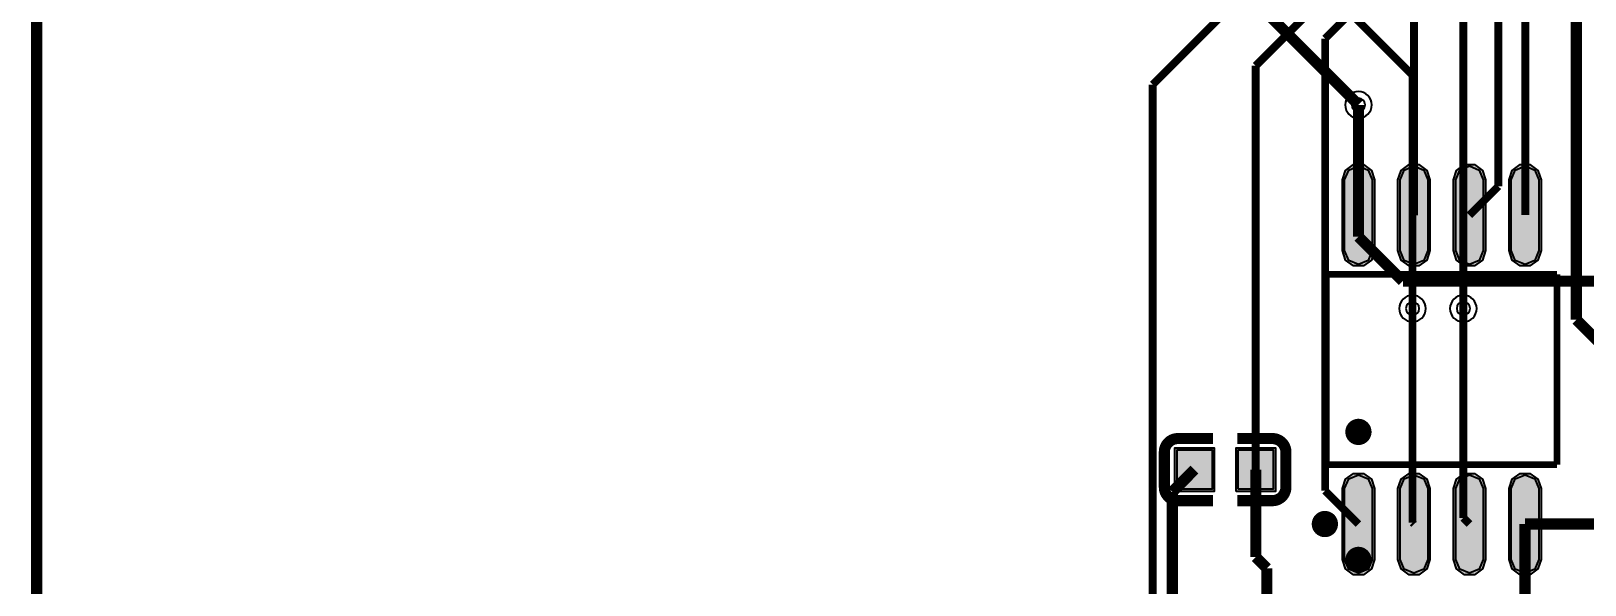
# Model space of a CAD drawing. Header units: millimetres. Extents: x 15 to 87.1, y 6.4 to 62.
# Drawn here: x 14.99 to 50.52, y 25.69 to 38.35 of the extents above; entities that cross this region are included whole.
import ezdxf

# ---------------------------------------------------------------- set-up
doc = ezdxf.new("R2010")
doc.units = ezdxf.units.MM
doc.header["$MEASUREMENT"] = 0
for name, color, linetype, true_color in [('Board-Outline-Layer', 7, 'Continuous', 0xff00ff), ('Bottom-Layer', 7, 'Continuous', 0x0000ff), ('Document-Layer', 7, 'Continuous', 0xffffff), ('Hole-Layer', 7, 'Continuous', 0x222222), ('Multi-Layer', 7, 'Continuous', 0xc0c0c0), ('Top-Layer', 7, 'Continuous', 0xff0000), ('Top-Paste-Mask-Layer', 7, 'Continuous', 0x808080), ('Top-Silkscreen-Layer', 7, 'Continuous', 0xffcc00), ('Top-Solder-Mask-Layer', 7, 'Continuous', 0x800080)]:
    doc.layers.add(name, color=color, linetype=linetype, true_color=true_color)

msp = doc.modelspace()

# ---------------------------------------------------------------- hatches: boundary and pattern name
at = {"layer": 'Top-Layer'}
for points in [[(45.654, 33.327), (45.562, 33.104), (45.339, 33.012), (45.116, 33.104), (45.024, 33.327), (45.024, 34.947), (45.116, 35.17), (45.339, 35.262), (45.562, 35.17), (45.654, 34.947)], [(46.924, 33.327), (46.832, 33.104), (46.609, 33.012), (46.386, 33.104), (46.294, 33.327), (46.294, 34.947), (46.386, 35.17), (46.609, 35.262), (46.832, 35.17), (46.924, 34.947)], [(48.194, 33.327), (48.102, 33.104), (47.879, 33.012), (47.656, 33.104), (47.564, 33.327), (47.564, 34.947), (47.656, 35.17), (47.879, 35.262), (48.102, 35.17), (48.194, 34.947)], [(49.464, 33.327), (49.372, 33.104), (49.149, 33.012), (48.926, 33.104), (48.834, 33.327), (48.834, 34.947), (48.926, 35.17), (49.149, 35.262), (49.372, 35.17), (49.464, 34.947)], [(41.191, 27.871), (41.191, 28.771), (41.991, 28.771), (41.991, 27.871)], [(42.591, 27.871), (42.591, 28.771), (43.391, 28.771), (43.391, 27.871)], [(45.654, 26.267), (45.562, 26.044), (45.339, 25.952), (45.116, 26.044), (45.024, 26.267), (45.024, 27.887), (45.116, 28.11), (45.339, 28.202), (45.562, 28.11), (45.654, 27.887)], [(46.924, 26.267), (46.832, 26.044), (46.609, 25.952), (46.386, 26.044), (46.294, 26.267), (46.294, 27.887), (46.386, 28.11), (46.609, 28.202), (46.832, 28.11), (46.924, 27.887)], [(48.194, 26.267), (48.102, 26.044), (47.879, 25.952), (47.656, 26.044), (47.564, 26.267), (47.564, 27.887), (47.656, 28.11), (47.879, 28.202), (48.102, 28.11), (48.194, 27.887)], [(49.464, 26.267), (49.372, 26.044), (49.149, 25.952), (48.926, 26.044), (48.834, 26.267), (48.834, 27.887), (48.926, 28.11), (49.149, 28.202), (49.372, 28.11), (49.464, 27.887)]]:
    msp.add_hatch(color=256, dxfattribs=at).paths.add_polyline_path(points)
at = {"layer": 'Top-Paste-Mask-Layer'}
for points in [[(45.654, 33.327), (45.562, 33.104), (45.339, 33.012), (45.116, 33.104), (45.024, 33.327), (45.024, 34.947), (45.116, 35.17), (45.339, 35.262), (45.562, 35.17), (45.654, 34.947)], [(46.924, 33.327), (46.832, 33.104), (46.609, 33.012), (46.386, 33.104), (46.294, 33.327), (46.294, 34.947), (46.386, 35.17), (46.609, 35.262), (46.832, 35.17), (46.924, 34.947)], [(48.194, 33.327), (48.102, 33.104), (47.879, 33.012), (47.656, 33.104), (47.564, 33.327), (47.564, 34.947), (47.656, 35.17), (47.879, 35.262), (48.102, 35.17), (48.194, 34.947)], [(49.464, 33.327), (49.372, 33.104), (49.149, 33.012), (48.926, 33.104), (48.834, 33.327), (48.834, 34.947), (48.926, 35.17), (49.149, 35.262), (49.372, 35.17), (49.464, 34.947)], [(41.191, 27.871), (41.191, 28.771), (41.991, 28.771), (41.991, 27.871)], [(42.591, 27.871), (42.591, 28.771), (43.391, 28.771), (43.391, 27.871)], [(45.654, 26.267), (45.562, 26.044), (45.339, 25.952), (45.116, 26.044), (45.024, 26.267), (45.024, 27.887), (45.116, 28.11), (45.339, 28.202), (45.562, 28.11), (45.654, 27.887)], [(46.924, 26.267), (46.832, 26.044), (46.609, 25.952), (46.386, 26.044), (46.294, 26.267), (46.294, 27.887), (46.386, 28.11), (46.609, 28.202), (46.832, 28.11), (46.924, 27.887)], [(48.194, 26.267), (48.102, 26.044), (47.879, 25.952), (47.656, 26.044), (47.564, 26.267), (47.564, 27.887), (47.656, 28.11), (47.879, 28.202), (48.102, 28.11), (48.194, 27.887)], [(49.464, 26.267), (49.372, 26.044), (49.149, 25.952), (48.926, 26.044), (48.834, 26.267), (48.834, 27.887), (48.926, 28.11), (49.149, 28.202), (49.372, 28.11), (49.464, 27.887)]]:
    msp.add_hatch(color=256, dxfattribs=at).paths.add_polyline_path(points)
at = {"layer": 'Top-Solder-Mask-Layer'}
for points in [[(45.705, 33.327), (45.635, 33.112), (45.452, 32.979), (45.226, 32.979), (45.043, 33.112), (44.973, 33.327), (44.973, 34.947), (45.043, 35.162), (45.226, 35.295), (45.452, 35.295), (45.635, 35.162), (45.705, 34.947)], [(46.975, 33.327), (46.905, 33.112), (46.722, 32.979), (46.496, 32.979), (46.313, 33.112), (46.243, 33.327), (46.243, 34.947), (46.313, 35.162), (46.496, 35.295), (46.722, 35.295), (46.905, 35.162), (46.975, 34.947)], [(48.245, 33.327), (48.175, 33.112), (47.992, 32.979), (47.766, 32.979), (47.583, 33.112), (47.513, 33.327), (47.513, 34.947), (47.583, 35.162), (47.766, 35.295), (47.992, 35.295), (48.175, 35.162), (48.245, 34.947)], [(49.515, 33.327), (49.445, 33.112), (49.262, 32.979), (49.036, 32.979), (48.853, 33.112), (48.783, 33.327), (48.783, 34.947), (48.853, 35.162), (49.036, 35.295), (49.262, 35.295), (49.445, 35.162), (49.515, 34.947)], [(41.14, 27.82), (41.14, 28.822), (42.042, 28.822), (42.042, 27.82)], [(42.54, 27.82), (42.54, 28.822), (43.442, 28.822), (43.442, 27.82)], [(45.705, 26.267), (45.635, 26.052), (45.452, 25.919), (45.226, 25.919), (45.043, 26.052), (44.973, 26.267), (44.973, 27.887), (45.043, 28.102), (45.226, 28.235), (45.452, 28.235), (45.635, 28.102), (45.705, 27.887)], [(46.975, 26.267), (46.905, 26.052), (46.722, 25.919), (46.496, 25.919), (46.313, 26.052), (46.243, 26.267), (46.243, 27.887), (46.313, 28.102), (46.496, 28.235), (46.722, 28.235), (46.905, 28.102), (46.975, 27.887)], [(48.245, 26.267), (48.175, 26.052), (47.992, 25.919), (47.766, 25.919), (47.583, 26.052), (47.513, 26.267), (47.513, 27.887), (47.583, 28.102), (47.766, 28.235), (47.992, 28.235), (48.175, 28.102), (48.245, 27.887)], [(49.515, 26.267), (49.445, 26.052), (49.262, 25.919), (49.036, 25.919), (48.853, 26.052), (48.783, 26.267), (48.783, 27.887), (48.853, 28.102), (49.036, 28.235), (49.262, 28.235), (49.445, 28.102), (49.515, 27.887)]]:
    msp.add_hatch(color=256, dxfattribs=at).paths.add_polyline_path(points)

# ---------------------------------------------------------------- linework, layer by layer
at = {"layer": 'Board-Outline-Layer', "const_width": 0.254}
msp.add_lwpolyline([(15.113, 6.477), (15.113, 61.849), (86.995, 61.849), (86.995, 6.477)], close=True, dxfattribs=at)
at = {"layer": 'Bottom-Layer'}
for points, const_width in [([(45.339, 36.659), (33.655, 48.343)], 0.254), ([(47.738, 43.432), (47.738, 32.002)], 0.18), ([(50.322, 40.638), (50.322, 31.748)], 0.254), ([(43.782, 40.131), (46.576, 37.336)], 0.18), ([(46.576, 37.336), (46.576, 32.002)], 0.18), ([(50.322, 31.748), (50.83, 31.241)], 0.254)]:
    msp.add_lwpolyline(points, dxfattribs=dict(at, const_width=const_width))
at = {"layer": 'Document-Layer', "const_width": 0.3}
msp.add_lwpolyline([(45.189, 26.257, 1), (45.489, 26.257, 1)], format="xyb", close=True, dxfattribs=at)
msp.add_lwpolyline([(45.189, 26.257, 1), (45.489, 26.257, 1)], format="xyb", close=True, dxfattribs=at)
at = {"layer": 'Hole-Layer'}
for points in [[(45.187, 36.659, 1), (45.492, 36.659), (45.492, 36.659, 1), (45.187, 36.659)], [(46.424, 32.002, 1), (46.729, 32.002), (46.729, 32.002, 1), (46.424, 32.002)], [(47.586, 32.002, 1), (47.891, 32.002), (47.891, 32.002, 1), (47.586, 32.002)]]:
    msp.add_lwpolyline(points, format="xyb", dxfattribs=at)
at = {"layer": 'Multi-Layer'}
for points in [[(45.034, 36.659, 1), (45.644, 36.659), (45.644, 36.659, 1), (45.034, 36.659)], [(46.271, 32.002, 1), (46.881, 32.002), (46.881, 32.002, 1), (46.271, 32.002)], [(47.433, 32.002, 1), (48.043, 32.002), (48.043, 32.002, 1), (47.433, 32.002)]]:
    msp.add_lwpolyline(points, format="xyb", dxfattribs=at)
at = {"layer": 'Top-Layer'}
for points, const_width in [([(47.56, 42.122), (42.991, 37.553)], 0.18), ([(49.155, 41.232), (49.155, 34.143)], 0.18), ([(46.609, 40.345), (46.609, 34.137)], 0.18), ([(43.351, 39.836), (40.636, 37.122)], 0.18), ([(48.538, 39.622), (48.538, 34.797)], 0.18), ([(45.593, 39.19), (44.577, 38.174)], 0.18), ([(44.577, 38.174), (44.577, 27.839)], 0.18), ([(42.991, 37.553), (42.991, 28.321)], 0.18), ([(40.636, 37.122), (40.636, 24.089)], 0.18), ([(45.339, 34.137), (45.339, 36.659)], 0.254), ([(48.538, 34.797), (47.879, 34.137)], 0.18), ([(45.339, 34.137), (45.339, 33.647)], 0.254), ([(45.339, 33.647), (46.355, 32.631)], 0.254), ([(46.355, 32.631), (51.046, 32.631)], 0.254), ([(46.576, 32.002), (46.576, 27.11)], 0.18), ([(47.738, 32.002), (47.738, 27.218)], 0.18), ([(41.083, 27.813), (41.591, 28.321)], 0.254), ([(42.991, 28.321), (42.991, 26.321)], 0.254), ([(41.083, 24.218), (41.083, 27.813)], 0.254), ([(44.577, 27.839), (45.339, 27.077)], 0.18), ([(46.576, 27.11), (46.609, 27.077)], 0.18), ([(47.738, 27.218), (47.879, 27.077)], 0.18), ([(50.888, 27.077), (49.149, 27.077)], 0.254), ([(49.149, 27.077), (49.149, 22.015)], 0.254), ([(42.991, 26.321), (43.245, 26.067)], 0.254), ([(43.245, 26.067), (43.245, 25.019)], 0.254)]:
    msp.add_lwpolyline(points, dxfattribs=dict(at, const_width=const_width))
for points in [[(45.654, 33.327), (45.562, 33.104), (45.339, 33.012), (45.116, 33.104), (45.024, 33.327), (45.024, 34.947), (45.116, 35.17), (45.339, 35.262), (45.562, 35.17), (45.654, 34.947)], [(46.924, 33.327), (46.832, 33.104), (46.609, 33.012), (46.386, 33.104), (46.294, 33.327), (46.294, 34.947), (46.386, 35.17), (46.609, 35.262), (46.832, 35.17), (46.924, 34.947)], [(48.194, 33.327), (48.102, 33.104), (47.879, 33.012), (47.656, 33.104), (47.564, 33.327), (47.564, 34.947), (47.656, 35.17), (47.879, 35.262), (48.102, 35.17), (48.194, 34.947)], [(49.464, 33.327), (49.372, 33.104), (49.149, 33.012), (48.926, 33.104), (48.834, 33.327), (48.834, 34.947), (48.926, 35.17), (49.149, 35.262), (49.372, 35.17), (49.464, 34.947)], [(41.191, 27.871), (41.191, 28.771), (41.991, 28.771), (41.991, 27.871)], [(42.591, 27.871), (42.591, 28.771), (43.391, 28.771), (43.391, 27.871)], [(45.654, 26.267), (45.562, 26.044), (45.339, 25.952), (45.116, 26.044), (45.024, 26.267), (45.024, 27.887), (45.116, 28.11), (45.339, 28.202), (45.562, 28.11), (45.654, 27.887)], [(46.924, 26.267), (46.832, 26.044), (46.609, 25.952), (46.386, 26.044), (46.294, 26.267), (46.294, 27.887), (46.386, 28.11), (46.609, 28.202), (46.832, 28.11), (46.924, 27.887)], [(48.194, 26.267), (48.102, 26.044), (47.879, 25.952), (47.656, 26.044), (47.564, 26.267), (47.564, 27.887), (47.656, 28.11), (47.879, 28.202), (48.102, 28.11), (48.194, 27.887)], [(49.464, 26.267), (49.372, 26.044), (49.149, 25.952), (48.926, 26.044), (48.834, 26.267), (48.834, 27.887), (48.926, 28.11), (49.149, 28.202), (49.372, 28.11), (49.464, 27.887)]]:
    msp.add_lwpolyline(points, close=True, dxfattribs=at)
at = {"layer": 'Top-Paste-Mask-Layer'}
for points in [[(45.654, 33.327), (45.562, 33.104), (45.339, 33.012), (45.116, 33.104), (45.024, 33.327), (45.024, 34.947), (45.116, 35.17), (45.339, 35.262), (45.562, 35.17), (45.654, 34.947)], [(46.924, 33.327), (46.832, 33.104), (46.609, 33.012), (46.386, 33.104), (46.294, 33.327), (46.294, 34.947), (46.386, 35.17), (46.609, 35.262), (46.832, 35.17), (46.924, 34.947)], [(48.194, 33.327), (48.102, 33.104), (47.879, 33.012), (47.656, 33.104), (47.564, 33.327), (47.564, 34.947), (47.656, 35.17), (47.879, 35.262), (48.102, 35.17), (48.194, 34.947)], [(49.464, 33.327), (49.372, 33.104), (49.149, 33.012), (48.926, 33.104), (48.834, 33.327), (48.834, 34.947), (48.926, 35.17), (49.149, 35.262), (49.372, 35.17), (49.464, 34.947)], [(41.191, 27.871), (41.191, 28.771), (41.991, 28.771), (41.991, 27.871)], [(42.591, 27.871), (42.591, 28.771), (43.391, 28.771), (43.391, 27.871)], [(45.654, 26.267), (45.562, 26.044), (45.339, 25.952), (45.116, 26.044), (45.024, 26.267), (45.024, 27.887), (45.116, 28.11), (45.339, 28.202), (45.562, 28.11), (45.654, 27.887)], [(46.924, 26.267), (46.832, 26.044), (46.609, 25.952), (46.386, 26.044), (46.294, 26.267), (46.294, 27.887), (46.386, 28.11), (46.609, 28.202), (46.832, 28.11), (46.924, 27.887)], [(48.194, 26.267), (48.102, 26.044), (47.879, 25.952), (47.656, 26.044), (47.564, 26.267), (47.564, 27.887), (47.656, 28.11), (47.879, 28.202), (48.102, 28.11), (48.194, 27.887)], [(49.464, 26.267), (49.372, 26.044), (49.149, 25.952), (48.926, 26.044), (48.834, 26.267), (48.834, 27.887), (48.926, 28.11), (49.149, 28.202), (49.372, 28.11), (49.464, 27.887)]]:
    msp.add_lwpolyline(points, close=True, dxfattribs=at)
at = {"layer": 'Top-Silkscreen-Layer'}
for points, const_width in [([(44.605, 28.431), (44.605, 32.783)], 0.152), ([(44.605, 32.783), (49.883, 32.783)], 0.152), ([(44.605, 28.431), (44.605, 32.783)], 0.152), ([(44.605, 32.783), (49.883, 32.783)], 0.152), ([(49.883, 32.783), (49.883, 28.431)], 0.152), ([(49.883, 32.783), (49.883, 28.431)], 0.152), ([(42.011, 29.031), (41.211, 29.031)], 0.254), ([(42.011, 29.031), (41.211, 29.031)], 0.254), ([(42.571, 29.031), (43.371, 29.031)], 0.254), ([(42.571, 29.031), (43.371, 29.031)], 0.254), ([(40.901, 27.921), (40.901, 28.721)], 0.254), ([(40.901, 27.921), (40.901, 28.721)], 0.254), ([(43.681, 28.721), (43.681, 27.921)], 0.254), ([(43.681, 28.721), (43.681, 27.921)], 0.254), ([(49.883, 28.431), (44.605, 28.431)], 0.152), ([(49.883, 28.431), (44.605, 28.431)], 0.152), ([(42.011, 27.611), (41.211, 27.611)], 0.254), ([(42.011, 27.611), (41.211, 27.611)], 0.254), ([(42.571, 27.611), (43.371, 27.611)], 0.254), ([(42.571, 27.611), (43.371, 27.611)], 0.254)]:
    msp.add_lwpolyline(points, dxfattribs=dict(at, const_width=const_width))
at = {"layer": 'Top-Silkscreen-Layer', "const_width": 0.254}
for points in [[(40.901, 28.721, -0.414), (41.211, 29.031)], [(40.901, 28.721, -0.414), (41.211, 29.031)], [(43.371, 29.031, -0.414), (43.681, 28.721)], [(43.371, 29.031, -0.414), (43.681, 28.721)], [(41.211, 27.611, -0.414), (40.901, 27.921)], [(41.211, 27.611, -0.414), (40.901, 27.921)], [(43.681, 27.921, -0.414), (43.371, 27.611)], [(43.681, 27.921, -0.414), (43.371, 27.611)]]:
    msp.add_lwpolyline(points, format="xyb", dxfattribs=at)
at = {"layer": 'Top-Silkscreen-Layer', "const_width": 0.3}
for points in [[(45.189, 29.183, 1), (45.489, 29.183, 1)], [(45.189, 29.183, 1), (45.489, 29.183, 1)], [(44.422, 27.077, 1), (44.722, 27.077, 1)], [(44.422, 27.077, 1), (44.722, 27.077, 1)]]:
    msp.add_lwpolyline(points, format="xyb", close=True, dxfattribs=at)
at = {"layer": 'Top-Solder-Mask-Layer'}
for points in [[(45.705, 33.327), (45.635, 33.112), (45.452, 32.979), (45.226, 32.979), (45.043, 33.112), (44.973, 33.327), (44.973, 34.947), (45.043, 35.162), (45.226, 35.295), (45.452, 35.295), (45.635, 35.162), (45.705, 34.947)], [(46.975, 33.327), (46.905, 33.112), (46.722, 32.979), (46.496, 32.979), (46.313, 33.112), (46.243, 33.327), (46.243, 34.947), (46.313, 35.162), (46.496, 35.295), (46.722, 35.295), (46.905, 35.162), (46.975, 34.947)], [(48.245, 33.327), (48.175, 33.112), (47.992, 32.979), (47.766, 32.979), (47.583, 33.112), (47.513, 33.327), (47.513, 34.947), (47.583, 35.162), (47.766, 35.295), (47.992, 35.295), (48.175, 35.162), (48.245, 34.947)], [(49.515, 33.327), (49.445, 33.112), (49.262, 32.979), (49.036, 32.979), (48.853, 33.112), (48.783, 33.327), (48.783, 34.947), (48.853, 35.162), (49.036, 35.295), (49.262, 35.295), (49.445, 35.162), (49.515, 34.947)], [(41.14, 27.82), (41.14, 28.822), (42.042, 28.822), (42.042, 27.82)], [(42.54, 27.82), (42.54, 28.822), (43.442, 28.822), (43.442, 27.82)], [(45.705, 26.267), (45.635, 26.052), (45.452, 25.919), (45.226, 25.919), (45.043, 26.052), (44.973, 26.267), (44.973, 27.887), (45.043, 28.102), (45.226, 28.235), (45.452, 28.235), (45.635, 28.102), (45.705, 27.887)], [(46.975, 26.267), (46.905, 26.052), (46.722, 25.919), (46.496, 25.919), (46.313, 26.052), (46.243, 26.267), (46.243, 27.887), (46.313, 28.102), (46.496, 28.235), (46.722, 28.235), (46.905, 28.102), (46.975, 27.887)], [(48.245, 26.267), (48.175, 26.052), (47.992, 25.919), (47.766, 25.919), (47.583, 26.052), (47.513, 26.267), (47.513, 27.887), (47.583, 28.102), (47.766, 28.235), (47.992, 28.235), (48.175, 28.102), (48.245, 27.887)], [(49.515, 26.267), (49.445, 26.052), (49.262, 25.919), (49.036, 25.919), (48.853, 26.052), (48.783, 26.267), (48.783, 27.887), (48.853, 28.102), (49.036, 28.235), (49.262, 28.235), (49.445, 28.102), (49.515, 27.887)]]:
    msp.add_lwpolyline(points, close=True, dxfattribs=at)

doc.saveas('drawing.dxf')
